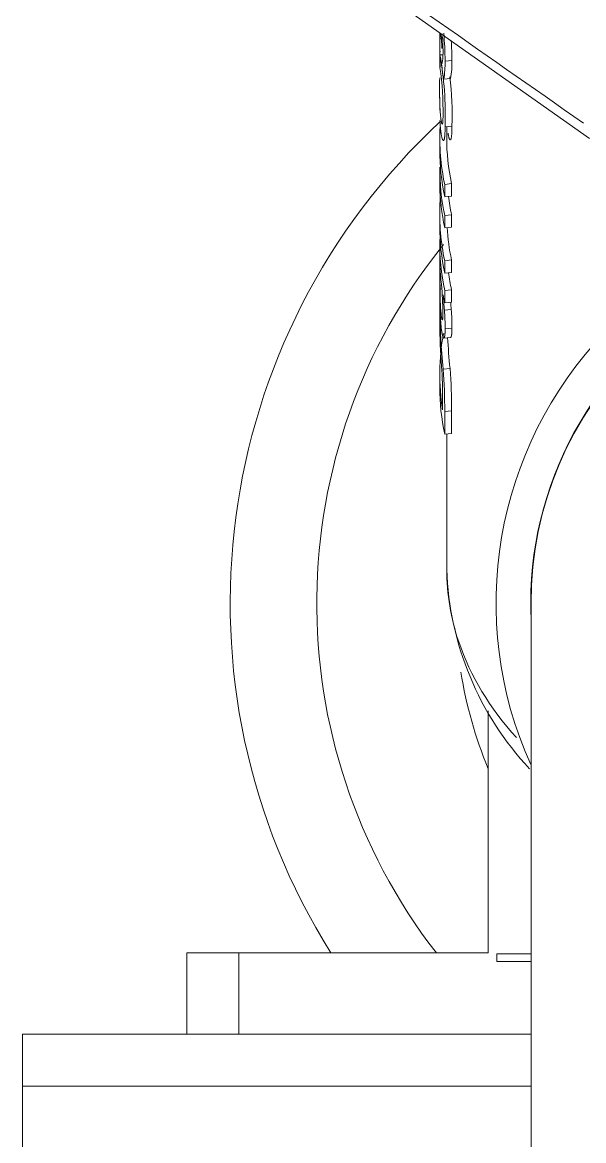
# Model space of a CAD drawing. Header units: millimetres. Extents: x 113490 to 142599, y -20467 to 115.
# Drawn here: x 125788.8 to 125821.2, y -7479 to -7414.4 of the extents above; entities that cross this region are included whole.
import ezdxf

# ---------------------------------------------------------------- set-up
doc = ezdxf.new("R2010")
doc.units = ezdxf.units.MM
doc.layers.add('DV1_0', color=7, linetype='Continuous')

msp = doc.modelspace()

# ---------------------------------------------------------------- linework, layer by layer
at = {"layer": 'DV1_0', "color": 7, "linetype": 'Continuous', "lineweight": 15}
for p, q in [((125803.747, -7408.558), (125821.503, -7421.115)), ((125812.861, -7415.004), (125812.861, -7415.174)), ((125813.016, -7415.079), (125812.885, -7415.083)), ((125812.861, -7415.755), (125812.861, -7416.495)), ((125812.868, -7415.36), (125813.033, -7415.357)), ((125813.048, -7415.9), (125812.975, -7415.895)), ((125812.965, -7416.882), (125812.965, -7416.845)), ((125813.49, -7417.654), (125813.094, -7417.692)), ((125812.861, -7418.728), (125812.861, -7419.468)), ((125813.261, -7420.425), (125813.261, -7421.057)), ((125812.861, -7421.057), (125812.861, -7421.772)), ((125812.861, -7422.849), (125812.861, -7423.57)), ((125813.541, -7423.721), (125813.145, -7423.762)), ((125813.541, -7423.721), (125813.541, -7424.436)), ((125813.145, -7423.762), (125813.145, -7424.478)), ((125812.937, -7424.962), (125812.871, -7424.96)), ((125813.541, -7424.436), (125813.145, -7424.478)), ((125812.861, -7425.467), (125812.861, -7426.182)), ((125813.541, -7425.513), (125813.145, -7425.555)), ((125813.145, -7425.555), (125813.145, -7426.27)), ((125813.541, -7425.513), (125813.541, -7426.228)), ((125813.541, -7426.228), (125813.145, -7426.27)), ((125812.861, -7427.186), (125812.861, -7429.114)), ((125813.541, -7428.131), (125813.145, -7428.172)), ((125813.145, -7428.172), (125813.145, -7428.887)), ((125813.541, -7428.131), (125813.541, -7428.846)), ((125813.541, -7428.846), (125813.145, -7428.887)), ((125812.982, -7429.807), (125812.877, -7429.809)), ((125813.541, -7429.85), (125813.145, -7429.891)), ((125813.145, -7429.891), (125813.145, -7430.607)), ((125813.541, -7429.85), (125813.541, -7430.565)), ((125813.541, -7430.565), (125813.145, -7430.607)), ((125812.861, -7431.03), (125812.861, -7431.814)), ((125813.523, -7430.997), (125813.127, -7431.037)), ((125813.096, -7432.64), (125813.491, -7432.603)), ((125813.454, -7434.397), (125813.057, -7434.431)), ((125812.861, -7434.736), (125812.861, -7435.488)), ((125813.024, -7436.213), (125813.024, -7436.786)), ((125813.145, -7436.891), (125813.145, -7438.193)), ((125813.541, -7436.85), (125813.541, -7438.152)), ((125813.541, -7438.152), (125813.145, -7438.193)), ((125813.261, -7438.181), (125813.261, -7446.009)), ((125818.131, -7447.97), (125818.131, -7507.97)), ((125815.661, -7454.191), (125815.661, -7468.17)), ((125798.261, -7472.87), (125798.261, -7468.17)), ((125798.261, -7468.17), (125801.261, -7468.17)), ((125815.661, -7468.17), (125801.261, -7468.17)), ((125816.161, -7468.67), (125816.161, -7468.22)), ((125816.161, -7468.22), (125818.131, -7468.22)), ((125816.161, -7468.67), (125818.131, -7468.67)), ((125788.76, -7475.87), (125788.76, -7472.87)), ((125818.131, -7472.87), (125788.76, -7472.87)), ((125788.76, -7588.867), (125788.76, -7475.87)), ((125818.131, -7475.87), (125788.76, -7475.87))]:
    msp.add_line(p, q, dxfattribs=at)
at = {"layer": 'DV1_0', "color": 7, "linetype": 'Continuous', "lineweight": 20}
for p, q in [((125813.044, -7416.272), (125812.873, -7416.276)), ((125813.563, -7416.6), (125813.167, -7416.644)), ((125813.567, -7420.391), (125813.171, -7420.435)), ((125812.884, -7426.954), (125812.863, -7426.954)), ((125813.567, -7432.062), (125813.171, -7432.106)), ((125813.541, -7436.85), (125813.145, -7436.891)), ((125801.261, -7472.87), (125801.261, -7468.17))]:
    msp.add_line(p, q, dxfattribs=at)
for centre, radius, start, end in [((126473.082, -6479.476), 1144.548, 234.192295, 235.278923), ((125838.761, -7447.97), 33, 141.0927, 217.74304)]:
    msp.add_arc(centre, radius, start, end, dxfattribs=at)
at = {"layer": 'DV1_0', "color": 7, "linetype": 'Continuous', "lineweight": 15}
for centre, radius, start, end in [((125797.997, -7416.065), 15.053, 0.20014, 3.22527), ((125796.228, -7416.657), 16.939, 0.0444, 5.53326), ((125796.541, -7416.611), 17.021, 0.03491, 3.83235), ((125792.577, -7419.82), 20.604, 358.29025, 9.90488), ((125838.233, -7418.23), 25.383, 176.13098, 177.21116), ((125808.48, -7416.076), 4.57, 352.82007, 0.80374), ((125807.765, -7416.73), 5.799, 350.83731, 1.28476), ((125795.665, -7419.506), 17.388, 358.97516, 8.2393), ((125812.492, -7416.623), 0.523, 334.89647, 357.3901), ((125807.555, -7416.776), 5.614, 350.60946, 1.34719), ((125838.233, -7418.23), 25.383, 178.60639, 182.48201), ((125792.494, -7419.818), 21.081, 358.44125, 6.19868), ((125838.761, -7447.97), 38, 132.89918, 212.1122), ((125838.761, -7447.97), 38, 132.89918, 212.1122), ((125821.386, -7423.581), 8.525, 179.95351, 181.61716), ((125766.825, -7423.272), 46.077, 357.90029, 359.02756), ((125838.761, -7447.97), 22.65, 0, 204.38153), ((125838.761, -7447.97), 20.65, 0, 181.81565), ((125838.761, -7447.97), 20.63, 0, 180), ((125975.145, -7428.25), 162.275, 180.03811, 180.55052), ((126208.592, -7428.698), 395.732, 180.0594, 180.1885), ((125787.966, -7431.525), 25.078, 0.77723, 4.51154), ((125831.663, -7430.266), 18.802, 179.18843, 185.39749), ((125827.796, -7429.886), 14.919, 179.70528, 185.2291), ((125788.884, -7432.493), 24.287, 3.43803, 5.52662), ((125789.064, -7432.455), 24.503, 3.41316, 4.41335), ((125850.73, -7430.581), 37.869, 180.44401, 185.8354), ((125801.245, -7432.062), 11.926, 359.78781, 4.92967), ((125801.557, -7432.017), 12.009, 359.78392, 4.87471), ((125846.437, -7431.592), 33.575, 180.35289, 184.57463), ((125851, -7430.583), 37.739, 183.08511, 185.80054), ((125780.842, -7436.149), 32.182, 359.88613, 3.34734), ((125783.556, -7436.721), 29.59, 359.66905, 4.43673), ((125783.741, -7436.676), 29.801, 359.66684, 4.38719), ((125831.006, -7445.397), 17.754, 181.98142, 223.10407), ((125838.761, -7447.97), 25, 189.14987, 202.48196)]:
    msp.add_arc(centre, radius, start, end, dxfattribs=at)
for centre, major_axis, start_param, end_param in [((125838.761, -7415.244), (-25.9, 0), 0.089543, 0.134034), ((125838.761, -7421.057), (25.9, 0), 3.10795, 3.289863), ((125838.761, -7421.057), (25.5, 0), 3.141593, 3.289863), ((125838.761, -7421.772), (25.9, 0), 3.141593, 3.289863), ((125838.761, -7422.849), (25.9, 0), 3.137068, 3.289863), ((125838.761, -7423.564), (-25.9, 0), 0.014035, 0.148271), ((125838.761, -7425.467), (25.9, 0), 3.113933, 3.289863), ((125838.761, -7422.849), (25.5, 0), 3.230739, 3.289863), ((125838.761, -7426.182), (25.9, 0), 3.141593, 3.289863), ((125838.761, -7425.467), (25.5, 0), 3.185323, 3.289863), ((125838.761, -7427.186), (25.9, 0), 3.128933, 3.289863), ((125838.761, -7427.901), (-25.9, 0), 0.024967, 0.090305), ((125838.761, -7427.186), (25.5, 0), 3.234769, 3.289863), ((125838.761, -7427.901), (-25.9, 0), 0.123356, 0.148271), ((125838.761, -7434.736), (25.9, 0), 3.012239, 3.253762), ((125838.761, -7435.488), (25.9, 0), 3.141593, 3.289863)]:
    msp.add_ellipse(centre, major_axis=major_axis, ratio=0.707107, start_param=start_param, end_param=end_param, dxfattribs=at)
for points, knots in [([(125812.885, -7415.083), (125812.884, -7415.121), (125812.882, -7415.189), (125812.879, -7415.255), (125812.877, -7415.301), (125812.875, -7415.324), (125812.873, -7415.342), (125812.872, -7415.351), (125812.871, -7415.357), (125812.87, -7415.36), (125812.869, -7415.361), (125812.869, -7415.361), (125812.868, -7415.36), (125812.868, -7415.359), (125812.867, -7415.358), (125812.867, -7415.357), (125812.867, -7415.356), (125812.867, -7415.355), (125812.867, -7415.353), (125812.866, -7415.353), (125812.866, -7415.352), (125812.866, -7415.351), (125812.866, -7415.349), (125812.866, -7415.348), (125812.866, -7415.347), (125812.866, -7415.346), (125812.866, -7415.345), (125812.865, -7415.344), (125812.865, -7415.342), (125812.865, -7415.341), (125812.865, -7415.339), (125812.865, -7415.338), (125812.865, -7415.336), (125812.865, -7415.334), (125812.865, -7415.331), (125812.864, -7415.327), (125812.864, -7415.323), (125812.864, -7415.318), (125812.863, -7415.309), (125812.863, -7415.301), (125812.863, -7415.289), (125812.862, -7415.275), (125812.862, -7415.251), (125812.862, -7415.228), (125812.861, -7415.198), (125812.861, -7415.179), (125812.861, -7415.166)], [0, 0, 0, 0, 0.0833333, 0.1666667, 0.2083333, 0.2708333, 0.2916667, 0.3333333, 0.3541667, 0.3854167, 0.3958333, 0.4166667, 0.4270833, 0.4427083, 0.4479167, 0.4583333, 0.4635417, 0.4713542, 0.4739583, 0.4791667, 0.4817708, 0.4869792, 0.4895833, 0.4947917, 0.4973958, 0.5026042, 0.5052083, 0.5104167, 0.5130208, 0.5182292, 0.5208333, 0.5260417, 0.5286458, 0.5364583, 0.5416667, 0.5520833, 0.5572917, 0.5729167, 0.5833333, 0.6041667, 0.6145833, 0.6458333, 0.6666667, 0.7083333, 0.7291667, 0.7656243, 0.7656243, 0.7656243, 0.7656243]), ([(125812.975, -7415.895), (125812.975, -7415.799), (125812.974, -7415.647), (125812.97, -7415.503), (125812.966, -7415.409), (125812.963, -7415.352), (125812.958, -7415.289), (125812.954, -7415.246), (125812.949, -7415.2), (125812.944, -7415.169), (125812.938, -7415.142), (125812.934, -7415.128), (125812.93, -7415.118), (125812.928, -7415.112), (125812.924, -7415.108), (125812.922, -7415.106), (125812.92, -7415.105), (125812.919, -7415.105), (125812.917, -7415.105), (125812.916, -7415.106), (125812.914, -7415.107), (125812.913, -7415.108), (125812.912, -7415.109), (125812.911, -7415.11), (125812.91, -7415.111), (125812.909, -7415.112), (125812.909, -7415.114), (125812.908, -7415.115), (125812.907, -7415.117), (125812.906, -7415.119), (125812.904, -7415.123), (125812.903, -7415.127), (125812.901, -7415.133), (125812.9, -7415.138), (125812.898, -7415.146), (125812.896, -7415.154), (125812.893, -7415.169), (125812.89, -7415.184), (125812.886, -7415.209), (125812.883, -7415.237), (125812.877, -7415.287), (125812.873, -7415.337), (125812.869, -7415.409), (125812.866, -7415.474), (125812.863, -7415.564), (125812.862, -7415.642), (125812.861, -7415.771), (125812.862, -7415.961), (125812.868, -7416.155), (125812.873, -7416.276)], [0, 0, 0, 0, 0.083333, 0.145833, 0.166667, 0.208333, 0.229167, 0.270833, 0.291667, 0.333333, 0.354167, 0.385417, 0.395833, 0.416667, 0.427083, 0.442708, 0.447917, 0.458333, 0.463542, 0.473958, 0.479167, 0.486979, 0.489583, 0.494792, 0.497396, 0.502604, 0.505208, 0.510417, 0.513021, 0.520833, 0.526042, 0.536458, 0.541667, 0.552083, 0.557292, 0.572917, 0.583333, 0.604167, 0.614583, 0.645833, 0.666667, 0.708333, 0.729167, 0.770833, 0.791667, 0.833333, 0.854167, 0.916667, 1, 1, 1, 1]), ([(125812.882, -7416.058), (125812.882, -7416.058), (125812.882, -7416.059), (125812.881, -7416.061), (125812.881, -7416.063), (125812.88, -7416.065), (125812.88, -7416.066), (125812.88, -7416.068), (125812.879, -7416.07), (125812.879, -7416.072), (125812.879, -7416.073), (125812.878, -7416.076), (125812.878, -7416.079), (125812.877, -7416.083), (125812.876, -7416.087), (125812.876, -7416.093), (125812.875, -7416.098), (125812.874, -7416.106), (125812.873, -7416.114), (125812.872, -7416.128), (125812.871, -7416.141), (125812.87, -7416.164), (125812.868, -7416.188), (125812.866, -7416.23), (125812.864, -7416.273), (125812.863, -7416.332), (125812.862, -7416.385), (125812.861, -7416.457), (125812.861, -7416.519), (125812.862, -7416.621), (125812.864, -7416.77), (125812.869, -7416.921), (125812.873, -7417.014)], [0.466721, 0.466721, 0.466721, 0.466721, 0.4739583, 0.4791667, 0.4869792, 0.4895833, 0.4947917, 0.4973958, 0.5026042, 0.5052083, 0.5104167, 0.5130208, 0.5208333, 0.5260417, 0.5364583, 0.5416667, 0.5520833, 0.5572917, 0.5729167, 0.5833333, 0.6041667, 0.6145833, 0.6458333, 0.6666667, 0.7083333, 0.7291667, 0.7708333, 0.7916667, 0.8333333, 0.8541667, 0.9166667, 1, 1, 1, 1]), ([(125813.05, -7419.817), (125813.05, -7419.878), (125813.049, -7419.975), (125813.045, -7420.065), (125813.042, -7420.122), (125813.039, -7420.156), (125813.035, -7420.193), (125813.031, -7420.217), (125813.026, -7420.242), (125813.021, -7420.257), (125813.015, -7420.269), (125813.011, -7420.274), (125813.007, -7420.277), (125813.004, -7420.277), (125813.001, -7420.277), (125812.998, -7420.275), (125812.994, -7420.272), (125812.992, -7420.269), (125812.99, -7420.266), (125812.989, -7420.264), (125812.988, -7420.262), (125812.987, -7420.26), (125812.986, -7420.258), (125812.985, -7420.257), (125812.984, -7420.255), (125812.983, -7420.253), (125812.982, -7420.25), (125812.981, -7420.247), (125812.978, -7420.242), (125812.976, -7420.235), (125812.972, -7420.224), (125812.969, -7420.212), (125812.965, -7420.197), (125812.961, -7420.183), (125812.956, -7420.161), (125812.951, -7420.136), (125812.943, -7420.095), (125812.936, -7420.053), (125812.926, -7419.983), (125812.916, -7419.903), (125812.901, -7419.765), (125812.887, -7419.588), (125812.877, -7419.419), (125812.873, -7419.329)], [0, 0, 0, 0, 0.083333, 0.145833, 0.166667, 0.208333, 0.229167, 0.270833, 0.291667, 0.333333, 0.354167, 0.385417, 0.395833, 0.416667, 0.427083, 0.447917, 0.458333, 0.473958, 0.479167, 0.486979, 0.489583, 0.494792, 0.497396, 0.502604, 0.505208, 0.510417, 0.513021, 0.520833, 0.526042, 0.541667, 0.552083, 0.572917, 0.583333, 0.604167, 0.614583, 0.645833, 0.666667, 0.708333, 0.729167, 0.791667, 0.833333, 0.916667, 1, 1, 1, 1]), ([(125813.171, -7420.435), (125813.171, -7420.533), (125813.169, -7420.689), (125813.162, -7420.836), (125813.156, -7420.932), (125813.15, -7420.989), (125813.142, -7421.052), (125813.135, -7421.096), (125813.126, -7421.142), (125813.117, -7421.172), (125813.107, -7421.198), (125813.1, -7421.211), (125813.092, -7421.221), (125813.087, -7421.225), (125813.081, -7421.229), (125813.077, -7421.23), (125813.073, -7421.23), (125813.07, -7421.23), (125813.066, -7421.229), (125813.064, -7421.228), (125813.06, -7421.226), (125813.058, -7421.225), (125813.056, -7421.223), (125813.055, -7421.222), (125813.053, -7421.22), (125813.051, -7421.219), (125813.05, -7421.217), (125813.048, -7421.215), (125813.046, -7421.213), (125813.044, -7421.21), (125813.04, -7421.206), (125813.037, -7421.201), (125813.034, -7421.195), (125813.031, -7421.19), (125813.026, -7421.181), (125813.022, -7421.172), (125813.015, -7421.156), (125813.009, -7421.141), (125813.001, -7421.115), (125812.992, -7421.086), (125812.979, -7421.036), (125812.968, -7420.985), (125812.954, -7420.914), (125812.943, -7420.85), (125812.93, -7420.761), (125812.92, -7420.684), (125812.906, -7420.558), (125812.89, -7420.373), (125812.878, -7420.184), (125812.873, -7420.067)], [0, 0, 0, 0, 0.083333, 0.145833, 0.166667, 0.208333, 0.229167, 0.270833, 0.291667, 0.333333, 0.354167, 0.385417, 0.395833, 0.416667, 0.427083, 0.442708, 0.447917, 0.458333, 0.463542, 0.473958, 0.479167, 0.486979, 0.489583, 0.494792, 0.497396, 0.502604, 0.505208, 0.510417, 0.513021, 0.520833, 0.526042, 0.536458, 0.541667, 0.552083, 0.557292, 0.572917, 0.583333, 0.604167, 0.614583, 0.645833, 0.666667, 0.708333, 0.729167, 0.770833, 0.791667, 0.833333, 0.854167, 0.916667, 1, 1, 1, 1]), ([(125813.567, -7420.391), (125813.567, -7420.489), (125813.564, -7420.646), (125813.558, -7420.793), (125813.551, -7420.889), (125813.546, -7420.947), (125813.538, -7421.011), (125813.531, -7421.055), (125813.522, -7421.102), (125813.513, -7421.132), (125813.503, -7421.159), (125813.496, -7421.173), (125813.488, -7421.183), (125813.483, -7421.188), (125813.477, -7421.192), (125813.473, -7421.193), (125813.469, -7421.194), (125813.467, -7421.194), (125813.463, -7421.194), (125813.46, -7421.193), (125813.457, -7421.191), (125813.455, -7421.19), (125813.453, -7421.189), (125813.452, -7421.188), (125813.45, -7421.186), (125813.448, -7421.185), (125813.447, -7421.183), (125813.445, -7421.182), (125813.443, -7421.179), (125813.441, -7421.177), (125813.438, -7421.172), (125813.435, -7421.168), (125813.431, -7421.162), (125813.428, -7421.157), (125813.424, -7421.149), (125813.419, -7421.14), (125813.413, -7421.125), (125813.407, -7421.111), (125813.398, -7421.086), (125813.39, -7421.058), (125813.377, -7421.009), (125813.366, -7420.96), (125813.352, -7420.891), (125813.345, -7420.845), (125813.34, -7420.813)], [0, 0, 0, 0, 0.0833333, 0.1458333, 0.1666667, 0.2083333, 0.2291667, 0.2708333, 0.2916667, 0.3333333, 0.3541667, 0.3854167, 0.3958333, 0.4166667, 0.4270833, 0.4427083, 0.4479167, 0.4583333, 0.4635417, 0.4739583, 0.4791667, 0.4869792, 0.4895833, 0.4947917, 0.4973958, 0.5026042, 0.5052083, 0.5104167, 0.5130208, 0.5208333, 0.5260417, 0.5364583, 0.5416667, 0.5520833, 0.5572917, 0.5729167, 0.5833333, 0.6041667, 0.6145833, 0.6458333, 0.6666667, 0.7083333, 0.7291667, 0.7694442, 0.7694442, 0.7694442, 0.7694442]), ([(125813.042, -7431.185), (125813.042, -7431.229), (125813.042, -7431.31), (125813.039, -7431.393), (125813.037, -7431.456), (125813.034, -7431.492), (125813.031, -7431.523), (125813.029, -7431.54), (125813.026, -7431.559), (125813.024, -7431.572), (125813.021, -7431.583), (125813.019, -7431.589), (125813.017, -7431.593), (125813.015, -7431.595), (125813.014, -7431.596), (125813.014, -7431.597), (125813.013, -7431.597), (125813.013, -7431.598), (125813.012, -7431.598), (125813.012, -7431.598), (125813.011, -7431.599), (125813.011, -7431.599), (125813.01, -7431.599), (125813.01, -7431.599), (125813.009, -7431.599), (125813.007, -7431.599), (125813.005, -7431.598), (125813.004, -7431.596), (125813.002, -7431.593), (125813, -7431.59), (125812.997, -7431.585), (125812.994, -7431.578), (125812.99, -7431.565), (125812.986, -7431.551), (125812.98, -7431.525), (125812.973, -7431.495), (125812.963, -7431.439), (125812.952, -7431.363), (125812.943, -7431.287), (125812.939, -7431.246)], [0, 0, 0, 0, 0.083333, 0.166667, 0.208333, 0.270833, 0.291667, 0.333333, 0.354167, 0.395833, 0.416667, 0.447917, 0.458333, 0.473958, 0.479167, 0.486979, 0.489583, 0.494792, 0.497396, 0.502604, 0.505208, 0.510417, 0.513021, 0.520833, 0.526042, 0.541667, 0.552083, 0.572917, 0.583333, 0.604167, 0.614583, 0.645833, 0.666667, 0.708333, 0.729167, 0.791667, 0.833333, 0.916667, 1, 1, 1, 1]), ([(125813.094, -7432.64), (125813.09, -7432.64), (125813.082, -7432.636), (125813.072, -7432.624), (125813.063, -7432.608), (125813.057, -7432.595), (125813.05, -7432.58), (125813.046, -7432.569), (125813.041, -7432.556), (125813.038, -7432.546), (125813.034, -7432.536), (125813.032, -7432.529), (125813.029, -7432.519), (125813.027, -7432.512), (125813.025, -7432.503), (125813.023, -7432.497), (125813.021, -7432.491), (125813.021, -7432.488), (125813.02, -7432.485), (125813.019, -7432.483), (125813.019, -7432.48), (125813.018, -7432.478), (125813.017, -7432.475), (125813.017, -7432.473), (125813.016, -7432.47), (125813.015, -7432.466), (125813.013, -7432.46), (125813.012, -7432.453), (125813.009, -7432.443), (125813.007, -7432.433), (125813.004, -7432.421), (125813.002, -7432.411), (125812.999, -7432.395), (125812.996, -7432.379), (125812.991, -7432.355), (125812.987, -7432.332), (125812.98, -7432.296), (125812.974, -7432.259), (125812.965, -7432.199), (125812.955, -7432.129), (125812.948, -7432.067), (125812.944, -7432.035)], [0, 0, 0, 0, 0.083333, 0.166667, 0.208333, 0.270833, 0.291667, 0.333333, 0.354167, 0.385417, 0.395833, 0.416667, 0.427083, 0.447917, 0.458333, 0.473958, 0.479167, 0.486979, 0.489583, 0.494792, 0.497396, 0.502604, 0.505208, 0.510417, 0.513021, 0.520833, 0.526042, 0.541667, 0.552083, 0.572917, 0.583333, 0.604167, 0.614583, 0.645833, 0.666667, 0.708333, 0.729167, 0.791667, 0.833333, 0.916667, 1, 1, 1, 1]), ([(125813.171, -7432.106), (125813.171, -7432.135), (125813.171, -7432.191), (125813.169, -7432.255), (125813.167, -7432.309), (125813.166, -7432.342), (125813.164, -7432.374), (125813.162, -7432.394), (125813.16, -7432.416), (125813.159, -7432.431), (125813.158, -7432.444), (125813.157, -7432.453), (125813.155, -7432.464), (125813.154, -7432.473), (125813.153, -7432.482), (125813.152, -7432.488), (125813.152, -7432.493), (125813.151, -7432.496), (125813.151, -7432.499), (125813.15, -7432.501), (125813.15, -7432.504), (125813.15, -7432.505), (125813.149, -7432.508), (125813.149, -7432.51), (125813.149, -7432.512), (125813.148, -7432.515), (125813.147, -7432.52), (125813.146, -7432.526), (125813.145, -7432.533), (125813.144, -7432.54), (125813.142, -7432.548), (125813.141, -7432.554), (125813.139, -7432.563), (125813.137, -7432.571), (125813.133, -7432.583), (125813.13, -7432.593), (125813.126, -7432.605), (125813.121, -7432.616), (125813.114, -7432.629), (125813.105, -7432.638), (125813.097, -7432.641), (125813.094, -7432.64)], [0, 0, 0, 0, 0.083333, 0.166667, 0.208333, 0.270833, 0.291667, 0.333333, 0.354167, 0.385417, 0.395833, 0.416667, 0.427083, 0.447917, 0.458333, 0.473958, 0.479167, 0.486979, 0.489583, 0.494792, 0.497396, 0.502604, 0.505208, 0.510417, 0.513021, 0.520833, 0.526042, 0.541667, 0.552083, 0.572917, 0.583333, 0.604167, 0.614583, 0.645833, 0.666667, 0.708333, 0.729167, 0.791667, 0.833333, 0.916667, 1, 1, 1, 1]), ([(125813.567, -7432.062), (125813.567, -7432.091), (125813.566, -7432.147), (125813.565, -7432.211), (125813.563, -7432.265), (125813.561, -7432.299), (125813.559, -7432.331), (125813.557, -7432.351), (125813.556, -7432.374), (125813.554, -7432.388), (125813.553, -7432.402), (125813.552, -7432.411), (125813.551, -7432.422), (125813.55, -7432.43), (125813.549, -7432.439), (125813.548, -7432.446), (125813.547, -7432.451), (125813.547, -7432.454), (125813.546, -7432.457), (125813.546, -7432.459), (125813.546, -7432.461), (125813.545, -7432.463), (125813.545, -7432.466), (125813.545, -7432.468), (125813.544, -7432.47), (125813.544, -7432.473), (125813.543, -7432.478), (125813.542, -7432.484), (125813.541, -7432.492), (125813.539, -7432.498), (125813.538, -7432.506), (125813.536, -7432.513), (125813.534, -7432.522), (125813.532, -7432.53), (125813.529, -7432.542), (125813.526, -7432.552), (125813.522, -7432.565), (125813.517, -7432.576), (125813.51, -7432.59), (125813.501, -7432.6), (125813.494, -7432.603), (125813.49, -7432.603)], [0, 0, 0, 0, 0.083333, 0.166667, 0.208333, 0.270833, 0.291667, 0.333333, 0.354167, 0.385417, 0.395833, 0.416667, 0.427083, 0.447917, 0.458333, 0.473958, 0.479167, 0.486979, 0.489583, 0.494792, 0.497396, 0.502604, 0.505208, 0.510417, 0.513021, 0.520833, 0.526042, 0.541667, 0.552083, 0.572917, 0.583333, 0.604167, 0.614583, 0.645833, 0.666667, 0.708333, 0.729167, 0.791667, 0.833333, 0.916667, 1, 1, 1, 1])]:
    msp.add_open_spline(points, degree=3, knots=knots, dxfattribs=at)
at = {"layer": 'DV1_0', "color": 7, "linetype": 'Continuous', "lineweight": 20}
msp.add_open_spline([(125817.29, -7455.73), (125815.758, -7454.034), (125813.828, -7450.844), (125813.262, -7447.42), (125813.262, -7446.008)], degree=3, knots=[0.1555805, 0.1555805, 0.1555805, 0.1555805, 0.4340462, 0.6293622, 0.6293622, 0.6293622, 0.6293622], dxfattribs=at)

doc.saveas('drawing.dxf')
